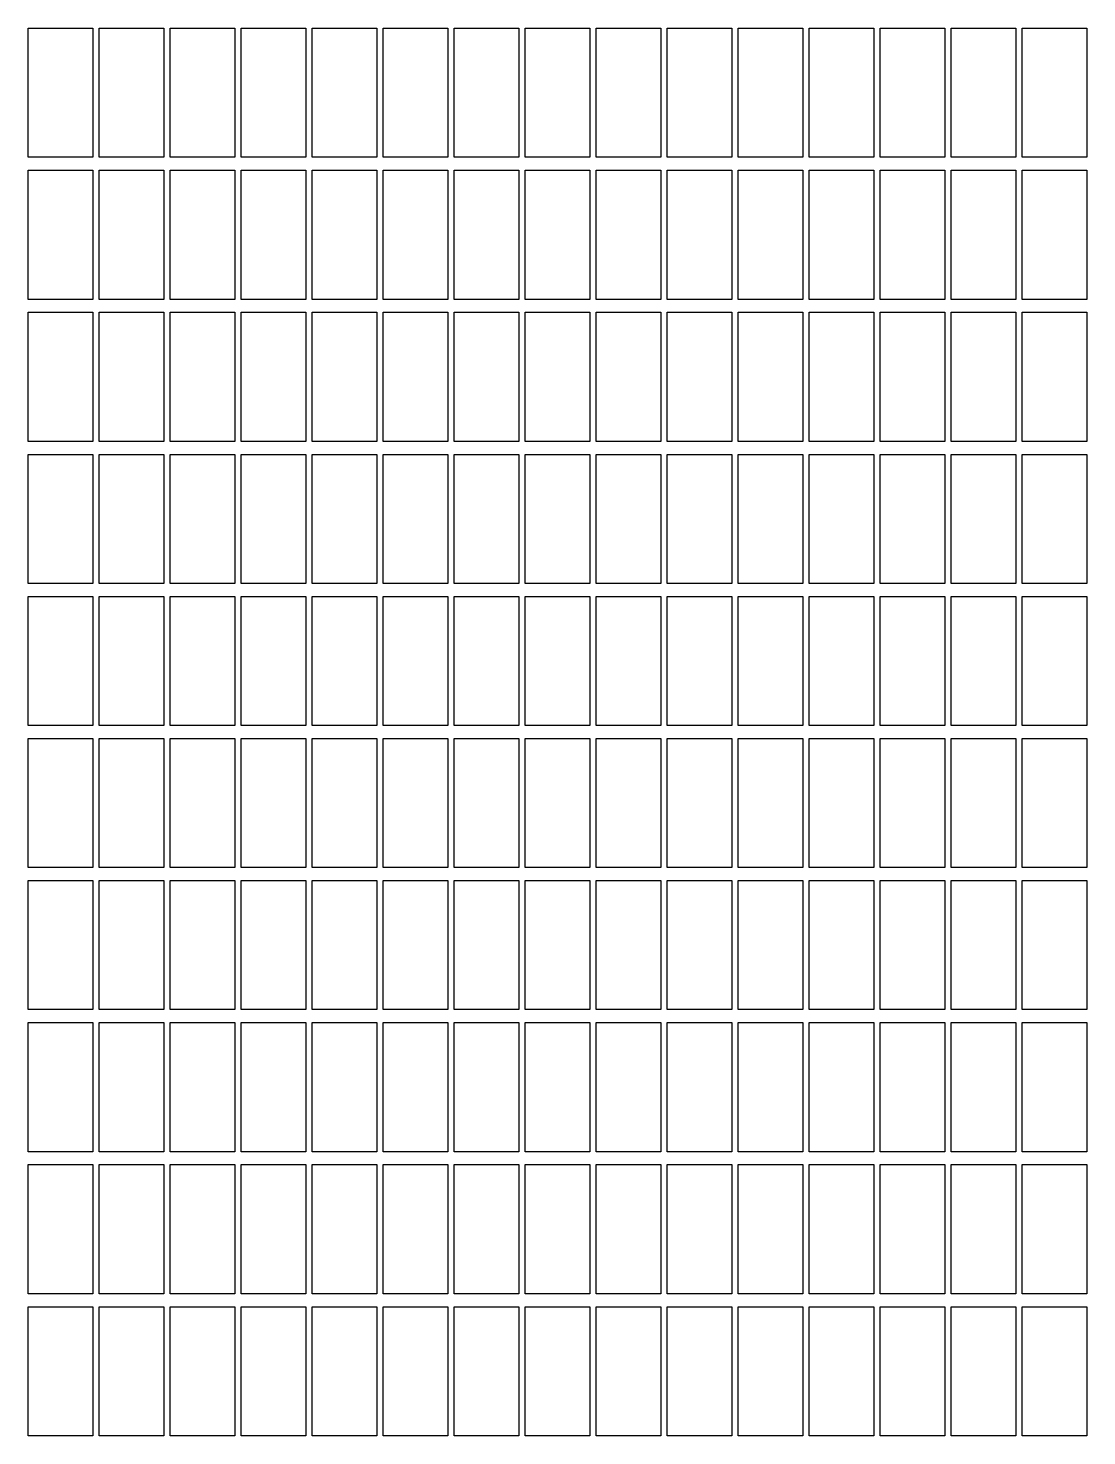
# Model space of a CAD drawing. Extents: x 0 to 16.4, y 0 to 21.8.
import ezdxf

# ---------------------------------------------------------------- set-up
doc = ezdxf.new("R2010")
doc.units = 0
doc.layers.add('L1D0', color=1, linetype='CONTINUOUS')

msp = doc.modelspace()

# ---------------------------------------------------------------- linework, layer by layer
at = {"layer": 'L1D0'}
for points in [[(0, 19.8), (0, 21.8), (1, 21.8), (1, 19.8)], [(1.1, 19.8), (1.1, 21.8), (2.1, 21.8), (2.1, 19.8)], [(2.2, 19.8), (2.2, 21.8), (3.2, 21.8), (3.2, 19.8)], [(3.3, 19.8), (3.3, 21.8), (4.3, 21.8), (4.3, 19.8)], [(4.4, 19.8), (4.4, 21.8), (5.4, 21.8), (5.4, 19.8)], [(5.5, 19.8), (5.5, 21.8), (6.5, 21.8), (6.5, 19.8)], [(6.6, 19.8), (6.6, 21.8), (7.6, 21.8), (7.6, 19.8)], [(7.7, 19.8), (7.7, 21.8), (8.7, 21.8), (8.7, 19.8)], [(8.8, 19.8), (8.8, 21.8), (9.8, 21.8), (9.8, 19.8)], [(9.9, 19.8), (9.9, 21.8), (10.9, 21.8), (10.9, 19.8)], [(11, 19.8), (11, 21.8), (12, 21.8), (12, 19.8)], [(12.1, 19.8), (12.1, 21.8), (13.1, 21.8), (13.1, 19.8)], [(13.2, 19.8), (13.2, 21.8), (14.2, 21.8), (14.2, 19.8)], [(14.3, 19.8), (14.3, 21.8), (15.3, 21.8), (15.3, 19.8)], [(15.4, 19.8), (15.4, 21.8), (16.4, 21.8), (16.4, 19.8)], [(0, 17.6), (0, 19.6), (1, 19.6), (1, 17.6)], [(1.1, 17.6), (1.1, 19.6), (2.1, 19.6), (2.1, 17.6)], [(2.2, 17.6), (2.2, 19.6), (3.2, 19.6), (3.2, 17.6)], [(3.3, 17.6), (3.3, 19.6), (4.3, 19.6), (4.3, 17.6)], [(4.4, 17.6), (4.4, 19.6), (5.4, 19.6), (5.4, 17.6)], [(5.5, 17.6), (5.5, 19.6), (6.5, 19.6), (6.5, 17.6)], [(6.6, 17.6), (6.6, 19.6), (7.6, 19.6), (7.6, 17.6)], [(7.7, 17.6), (7.7, 19.6), (8.7, 19.6), (8.7, 17.6)], [(8.8, 17.6), (8.8, 19.6), (9.8, 19.6), (9.8, 17.6)], [(9.9, 17.6), (9.9, 19.6), (10.9, 19.6), (10.9, 17.6)], [(11, 17.6), (11, 19.6), (12, 19.6), (12, 17.6)], [(12.1, 17.6), (12.1, 19.6), (13.1, 19.6), (13.1, 17.6)], [(13.2, 17.6), (13.2, 19.6), (14.2, 19.6), (14.2, 17.6)], [(14.3, 17.6), (14.3, 19.6), (15.3, 19.6), (15.3, 17.6)], [(15.4, 17.6), (15.4, 19.6), (16.4, 19.6), (16.4, 17.6)], [(0, 15.4), (0, 17.4), (1, 17.4), (1, 15.4)], [(1.1, 15.4), (1.1, 17.4), (2.1, 17.4), (2.1, 15.4)], [(2.2, 15.4), (2.2, 17.4), (3.2, 17.4), (3.2, 15.4)], [(3.3, 15.4), (3.3, 17.4), (4.3, 17.4), (4.3, 15.4)], [(4.4, 15.4), (4.4, 17.4), (5.4, 17.4), (5.4, 15.4)], [(5.5, 15.4), (5.5, 17.4), (6.5, 17.4), (6.5, 15.4)], [(6.6, 15.4), (6.6, 17.4), (7.6, 17.4), (7.6, 15.4)], [(7.7, 15.4), (7.7, 17.4), (8.7, 17.4), (8.7, 15.4)], [(8.8, 15.4), (8.8, 17.4), (9.8, 17.4), (9.8, 15.4)], [(9.9, 15.4), (9.9, 17.4), (10.9, 17.4), (10.9, 15.4)], [(11, 15.4), (11, 17.4), (12, 17.4), (12, 15.4)], [(12.1, 15.4), (12.1, 17.4), (13.1, 17.4), (13.1, 15.4)], [(13.2, 15.4), (13.2, 17.4), (14.2, 17.4), (14.2, 15.4)], [(14.3, 15.4), (14.3, 17.4), (15.3, 17.4), (15.3, 15.4)], [(15.4, 15.4), (15.4, 17.4), (16.4, 17.4), (16.4, 15.4)], [(0, 13.2), (0, 15.2), (1, 15.2), (1, 13.2)], [(1.1, 13.2), (1.1, 15.2), (2.1, 15.2), (2.1, 13.2)], [(2.2, 13.2), (2.2, 15.2), (3.2, 15.2), (3.2, 13.2)], [(3.3, 13.2), (3.3, 15.2), (4.3, 15.2), (4.3, 13.2)], [(4.4, 13.2), (4.4, 15.2), (5.4, 15.2), (5.4, 13.2)], [(5.5, 13.2), (5.5, 15.2), (6.5, 15.2), (6.5, 13.2)], [(6.6, 13.2), (6.6, 15.2), (7.6, 15.2), (7.6, 13.2)], [(7.7, 13.2), (7.7, 15.2), (8.7, 15.2), (8.7, 13.2)], [(8.8, 13.2), (8.8, 15.2), (9.8, 15.2), (9.8, 13.2)], [(9.9, 13.2), (9.9, 15.2), (10.9, 15.2), (10.9, 13.2)], [(11, 13.2), (11, 15.2), (12, 15.2), (12, 13.2)], [(12.1, 13.2), (12.1, 15.2), (13.1, 15.2), (13.1, 13.2)], [(13.2, 13.2), (13.2, 15.2), (14.2, 15.2), (14.2, 13.2)], [(14.3, 13.2), (14.3, 15.2), (15.3, 15.2), (15.3, 13.2)], [(15.4, 13.2), (15.4, 15.2), (16.4, 15.2), (16.4, 13.2)], [(0, 11), (0, 13), (1, 13), (1, 11)], [(1.1, 11), (1.1, 13), (2.1, 13), (2.1, 11)], [(2.2, 11), (2.2, 13), (3.2, 13), (3.2, 11)], [(3.3, 11), (3.3, 13), (4.3, 13), (4.3, 11)], [(4.4, 11), (4.4, 13), (5.4, 13), (5.4, 11)], [(5.5, 11), (5.5, 13), (6.5, 13), (6.5, 11)], [(6.6, 11), (6.6, 13), (7.6, 13), (7.6, 11)], [(7.7, 11), (7.7, 13), (8.7, 13), (8.7, 11)], [(8.8, 11), (8.8, 13), (9.8, 13), (9.8, 11)], [(9.9, 11), (9.9, 13), (10.9, 13), (10.9, 11)], [(11, 11), (11, 13), (12, 13), (12, 11)], [(12.1, 11), (12.1, 13), (13.1, 13), (13.1, 11)], [(13.2, 11), (13.2, 13), (14.2, 13), (14.2, 11)], [(14.3, 11), (14.3, 13), (15.3, 13), (15.3, 11)], [(15.4, 11), (15.4, 13), (16.4, 13), (16.4, 11)], [(0, 8.8), (0, 10.8), (1, 10.8), (1, 8.8)], [(1.1, 8.8), (1.1, 10.8), (2.1, 10.8), (2.1, 8.8)], [(2.2, 8.8), (2.2, 10.8), (3.2, 10.8), (3.2, 8.8)], [(3.3, 8.8), (3.3, 10.8), (4.3, 10.8), (4.3, 8.8)], [(4.4, 8.8), (4.4, 10.8), (5.4, 10.8), (5.4, 8.8)], [(5.5, 8.8), (5.5, 10.8), (6.5, 10.8), (6.5, 8.8)], [(6.6, 8.8), (6.6, 10.8), (7.6, 10.8), (7.6, 8.8)], [(7.7, 8.8), (7.7, 10.8), (8.7, 10.8), (8.7, 8.8)], [(8.8, 8.8), (8.8, 10.8), (9.8, 10.8), (9.8, 8.8)], [(9.9, 8.8), (9.9, 10.8), (10.9, 10.8), (10.9, 8.8)], [(11, 8.8), (11, 10.8), (12, 10.8), (12, 8.8)], [(12.1, 8.8), (12.1, 10.8), (13.1, 10.8), (13.1, 8.8)], [(13.2, 8.8), (13.2, 10.8), (14.2, 10.8), (14.2, 8.8)], [(14.3, 8.8), (14.3, 10.8), (15.3, 10.8), (15.3, 8.8)], [(15.4, 8.8), (15.4, 10.8), (16.4, 10.8), (16.4, 8.8)], [(0, 6.6), (0, 8.6), (1, 8.6), (1, 6.6)], [(1.1, 6.6), (1.1, 8.6), (2.1, 8.6), (2.1, 6.6)], [(2.2, 6.6), (2.2, 8.6), (3.2, 8.6), (3.2, 6.6)], [(3.3, 6.6), (3.3, 8.6), (4.3, 8.6), (4.3, 6.6)], [(4.4, 6.6), (4.4, 8.6), (5.4, 8.6), (5.4, 6.6)], [(5.5, 6.6), (5.5, 8.6), (6.5, 8.6), (6.5, 6.6)], [(6.6, 6.6), (6.6, 8.6), (7.6, 8.6), (7.6, 6.6)], [(7.7, 6.6), (7.7, 8.6), (8.7, 8.6), (8.7, 6.6)], [(8.8, 6.6), (8.8, 8.6), (9.8, 8.6), (9.8, 6.6)], [(9.9, 6.6), (9.9, 8.6), (10.9, 8.6), (10.9, 6.6)], [(11, 6.6), (11, 8.6), (12, 8.6), (12, 6.6)], [(12.1, 6.6), (12.1, 8.6), (13.1, 8.6), (13.1, 6.6)], [(13.2, 6.6), (13.2, 8.6), (14.2, 8.6), (14.2, 6.6)], [(14.3, 6.6), (14.3, 8.6), (15.3, 8.6), (15.3, 6.6)], [(15.4, 6.6), (15.4, 8.6), (16.4, 8.6), (16.4, 6.6)], [(0, 4.4), (0, 6.4), (1, 6.4), (1, 4.4)], [(1.1, 4.4), (1.1, 6.4), (2.1, 6.4), (2.1, 4.4)], [(2.2, 4.4), (2.2, 6.4), (3.2, 6.4), (3.2, 4.4)], [(3.3, 4.4), (3.3, 6.4), (4.3, 6.4), (4.3, 4.4)], [(4.4, 4.4), (4.4, 6.4), (5.4, 6.4), (5.4, 4.4)], [(5.5, 4.4), (5.5, 6.4), (6.5, 6.4), (6.5, 4.4)], [(6.6, 4.4), (6.6, 6.4), (7.6, 6.4), (7.6, 4.4)], [(7.7, 4.4), (7.7, 6.4), (8.7, 6.4), (8.7, 4.4)], [(8.8, 4.4), (8.8, 6.4), (9.8, 6.4), (9.8, 4.4)], [(9.9, 4.4), (9.9, 6.4), (10.9, 6.4), (10.9, 4.4)], [(11, 4.4), (11, 6.4), (12, 6.4), (12, 4.4)], [(12.1, 4.4), (12.1, 6.4), (13.1, 6.4), (13.1, 4.4)], [(13.2, 4.4), (13.2, 6.4), (14.2, 6.4), (14.2, 4.4)], [(14.3, 4.4), (14.3, 6.4), (15.3, 6.4), (15.3, 4.4)], [(15.4, 4.4), (15.4, 6.4), (16.4, 6.4), (16.4, 4.4)], [(0, 2.2), (0, 4.2), (1, 4.2), (1, 2.2)], [(1.1, 2.2), (1.1, 4.2), (2.1, 4.2), (2.1, 2.2)], [(2.2, 2.2), (2.2, 4.2), (3.2, 4.2), (3.2, 2.2)], [(3.3, 2.2), (3.3, 4.2), (4.3, 4.2), (4.3, 2.2)], [(4.4, 2.2), (4.4, 4.2), (5.4, 4.2), (5.4, 2.2)], [(5.5, 2.2), (5.5, 4.2), (6.5, 4.2), (6.5, 2.2)], [(6.6, 2.2), (6.6, 4.2), (7.6, 4.2), (7.6, 2.2)], [(7.7, 2.2), (7.7, 4.2), (8.7, 4.2), (8.7, 2.2)], [(8.8, 2.2), (8.8, 4.2), (9.8, 4.2), (9.8, 2.2)], [(9.9, 2.2), (9.9, 4.2), (10.9, 4.2), (10.9, 2.2)], [(11, 2.2), (11, 4.2), (12, 4.2), (12, 2.2)], [(12.1, 2.2), (12.1, 4.2), (13.1, 4.2), (13.1, 2.2)], [(13.2, 2.2), (13.2, 4.2), (14.2, 4.2), (14.2, 2.2)], [(14.3, 2.2), (14.3, 4.2), (15.3, 4.2), (15.3, 2.2)], [(15.4, 2.2), (15.4, 4.2), (16.4, 4.2), (16.4, 2.2)], [(0, 0), (0, 2), (1, 2), (1, 0)], [(1.1, 0), (1.1, 2), (2.1, 2), (2.1, 0)], [(2.2, 0), (2.2, 2), (3.2, 2), (3.2, 0)], [(3.3, 0), (3.3, 2), (4.3, 2), (4.3, 0)], [(4.4, 0), (4.4, 2), (5.4, 2), (5.4, 0)], [(5.5, 0), (5.5, 2), (6.5, 2), (6.5, 0)], [(6.6, 0), (6.6, 2), (7.6, 2), (7.6, 0)], [(7.7, 0), (7.7, 2), (8.7, 2), (8.7, 0)], [(8.8, 0), (8.8, 2), (9.8, 2), (9.8, 0)], [(9.9, 0), (9.9, 2), (10.9, 2), (10.9, 0)], [(11, 0), (11, 2), (12, 2), (12, 0)], [(12.1, 0), (12.1, 2), (13.1, 2), (13.1, 0)], [(13.2, 0), (13.2, 2), (14.2, 2), (14.2, 0)], [(14.3, 0), (14.3, 2), (15.3, 2), (15.3, 0)], [(15.4, 0), (15.4, 2), (16.4, 2), (16.4, 0)]]:
    msp.add_lwpolyline(points, close=True, dxfattribs=at)

doc.saveas('drawing.dxf')
